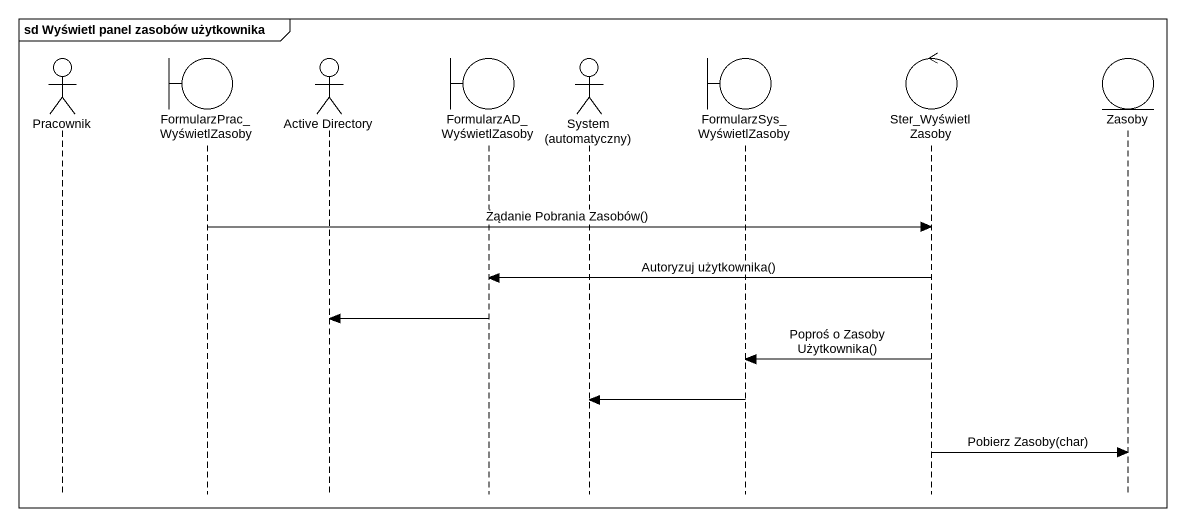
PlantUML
@startuml
mainframe sd Wyświetl panel zasobów użytkownika
hide footbox
actor Pracownik
boundary FormularzPrac_WyświetlZasoby
actor "Active Directory" as Active_Directory
boundary FormularzAD_WyświetlZasoby
actor "System (automatyczny)" as System_automatyczny
boundary FormularzSys_WyświetlZasoby
control Ster_WyświetlZasoby
entity Zasoby

FormularzPrac_WyświetlZasoby -> Ster_WyświetlZasoby : Żądanie Pobrania Zasobów()
Ster_WyświetlZasoby -> FormularzAD_WyświetlZasoby : Autoryzuj użytkownika()
FormularzAD_WyświetlZasoby -> Active_Directory
Ster_WyświetlZasoby -> FormularzSys_WyświetlZasoby : Poproś o Zasoby Użytkownika()
FormularzSys_WyświetlZasoby -> System_automatyczny
Ster_WyświetlZasoby -> Zasoby : Pobierz Zasoby(char)
@enduml
